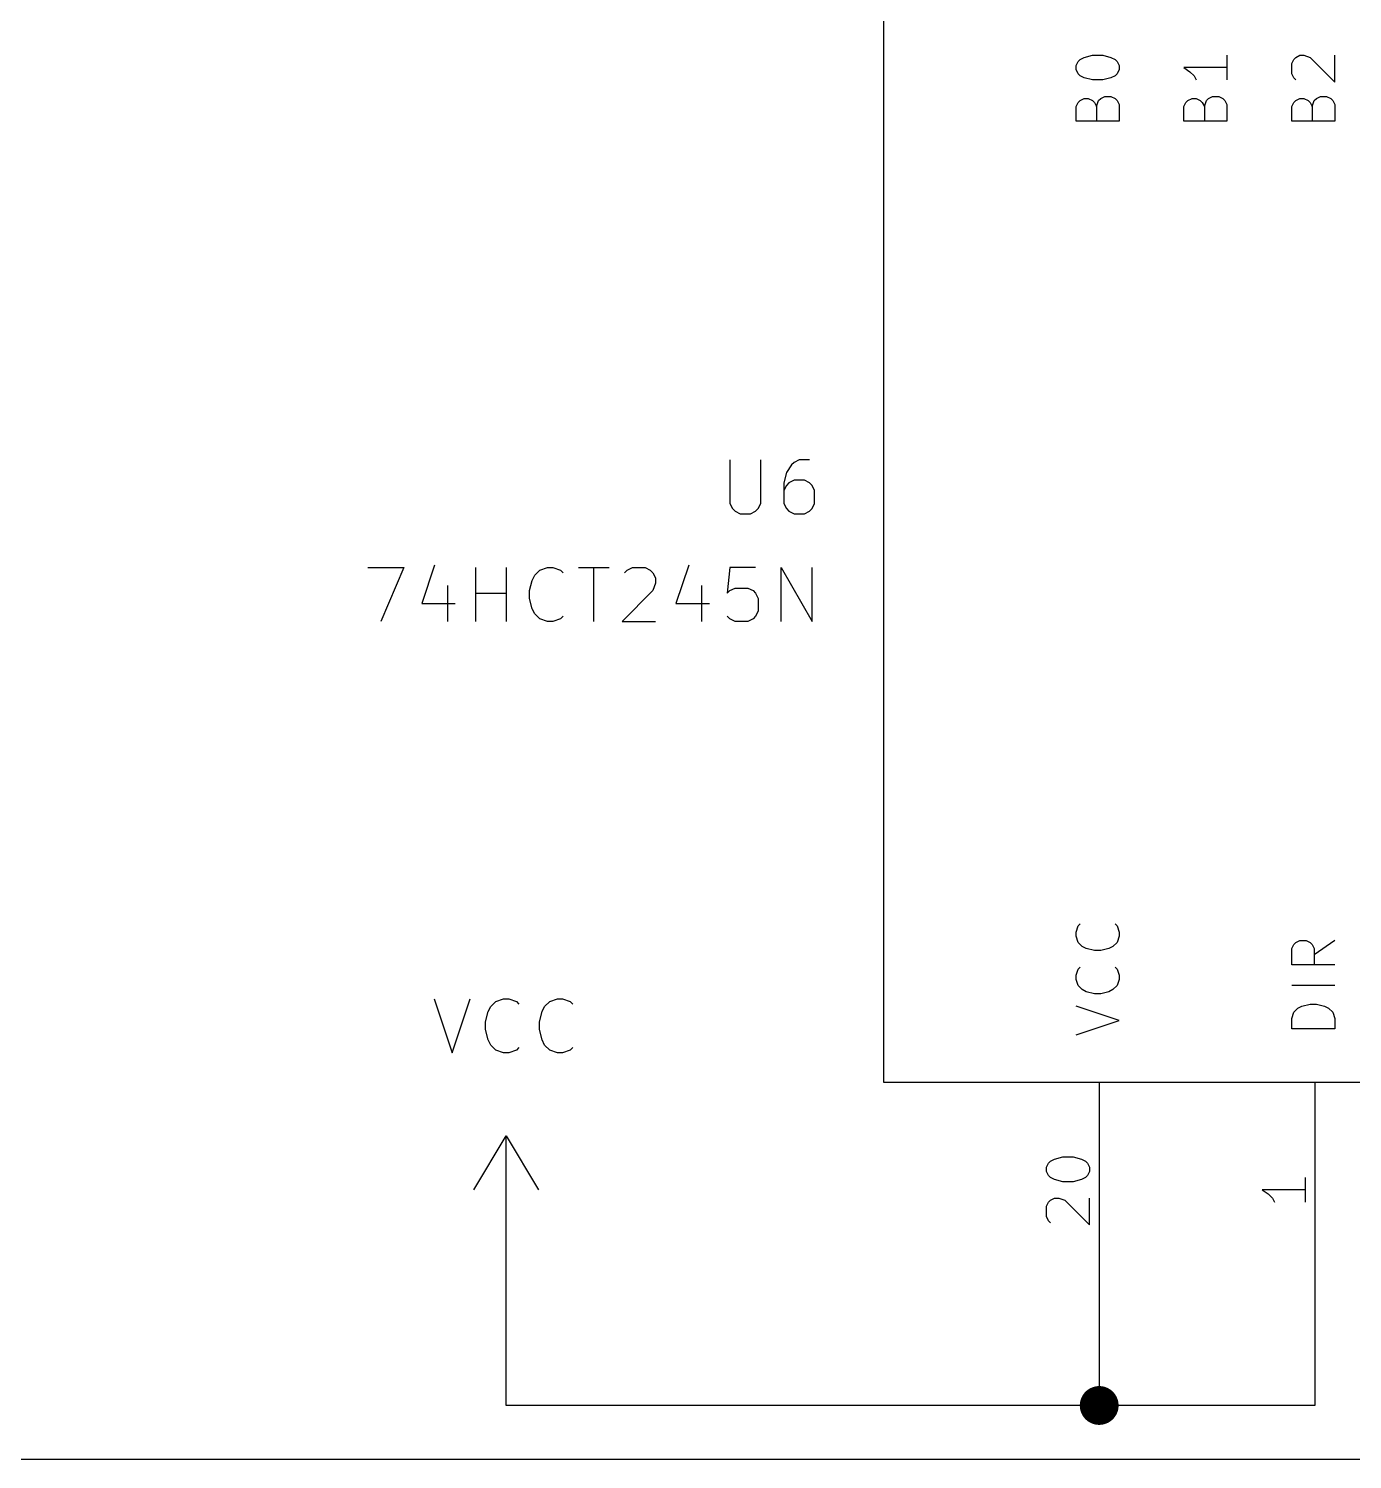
# Model space of a CAD drawing. Extents: x 0.4 to 11.3, y -7.9 to -0.4.
# Drawn here: x 3.457 to 4.685, y -3.25 to -1.923 of the extents above; entities that cross this region are included whole.
import ezdxf

# ---------------------------------------------------------------- set-up
doc = ezdxf.new("R2010")
doc.units = 0
doc.header["$MEASUREMENT"] = 0
for name, color, linetype in [('CYAN2', 4, 'CONTINUOUS'), ('GREEN3', 91, 'CONTINUOUS'), ('LYELLOW', 51, 'CONTINUOUS'), ('RED2', 1, 'CONTINUOUS'), ('RED3', 11, 'CONTINUOUS')]:
    doc.layers.add(name, color=color, linetype=linetype)

msp = doc.modelspace()

# ---------------------------------------------------------------- linework, layer by layer
at = {"layer": 'CYAN2', "linetype": 'CONTINUOUS'}
for p, q in [((4.4323, -1.9514), (4.4361, -1.9495)), ((4.4323, -1.9514), (4.4361, -1.9495)), ((4.4361, -1.9495), (4.4437, -1.9476)), ((4.4361, -1.9495), (4.4437, -1.9476)), ((4.4437, -1.9476), (4.4533, -1.9476)), ((4.4437, -1.9476), (4.4533, -1.9476)), ((4.4533, -1.9476), (4.4609, -1.9495)), ((4.4533, -1.9476), (4.4609, -1.9495)), ((4.4609, -1.9495), (4.4647, -1.9514)), ((4.4609, -1.9495), (4.4647, -1.9514)), ((4.5685, -1.9476), (4.5685, -1.9705)), ((4.5685, -1.9476), (4.5685, -1.9705)), ((4.6304, -1.9514), (4.6323, -1.9495)), ((4.6304, -1.9514), (4.6323, -1.9495)), ((4.6323, -1.9495), (4.6361, -1.9476)), ((4.6323, -1.9495), (4.6361, -1.9476)), ((4.6361, -1.9476), (4.6399, -1.9476)), ((4.6361, -1.9476), (4.6399, -1.9476)), ((4.6399, -1.9476), (4.6456, -1.9495)), ((4.6399, -1.9476), (4.6456, -1.9495)), ((4.6456, -1.9495), (4.6685, -1.9724)), ((4.6456, -1.9495), (4.6685, -1.9724)), ((4.6685, -1.9724), (4.6685, -1.9476)), ((4.6685, -1.9724), (4.6685, -1.9476)), ((4.4285, -1.9571), (4.4304, -1.9533)), ((4.4285, -1.9571), (4.4304, -1.9533)), ((4.4285, -1.9609), (4.4285, -1.9571)), ((4.4285, -1.9609), (4.4285, -1.9571)), ((4.4304, -1.9648), (4.4285, -1.9609)), ((4.4304, -1.9648), (4.4285, -1.9609)), ((4.4304, -1.9533), (4.4323, -1.9514)), ((4.4304, -1.9533), (4.4323, -1.9514)), ((4.4647, -1.9514), (4.4666, -1.9533)), ((4.4647, -1.9514), (4.4666, -1.9533)), ((4.4666, -1.9533), (4.4685, -1.9571)), ((4.4666, -1.9533), (4.4685, -1.9571)), ((4.4685, -1.9609), (4.4666, -1.9648)), ((4.4685, -1.9609), (4.4666, -1.9648)), ((4.4685, -1.9571), (4.4685, -1.9609)), ((4.4685, -1.9571), (4.4685, -1.9609)), ((4.5685, -1.959), (4.5285, -1.959)), ((4.5285, -1.959), (4.5342, -1.9629)), ((4.5685, -1.959), (4.5285, -1.959)), ((4.5285, -1.959), (4.5342, -1.9629)), ((4.5342, -1.9629), (4.538, -1.9667)), ((4.5342, -1.9629), (4.538, -1.9667)), ((4.6285, -1.9552), (4.6304, -1.9514)), ((4.6285, -1.9552), (4.6304, -1.9514)), ((4.6285, -1.9648), (4.6285, -1.9552)), ((4.6285, -1.9648), (4.6285, -1.9552)), ((4.4323, -1.9667), (4.4304, -1.9648)), ((4.4323, -1.9667), (4.4304, -1.9648)), ((4.4361, -1.9686), (4.4323, -1.9667)), ((4.4361, -1.9686), (4.4323, -1.9667)), ((4.4437, -1.9705), (4.4361, -1.9686)), ((4.4437, -1.9705), (4.4361, -1.9686)), ((4.4533, -1.9705), (4.4437, -1.9705)), ((4.4533, -1.9705), (4.4437, -1.9705)), ((4.4609, -1.9686), (4.4533, -1.9705)), ((4.4609, -1.9686), (4.4533, -1.9705)), ((4.4647, -1.9667), (4.4609, -1.9686)), ((4.4647, -1.9667), (4.4609, -1.9686)), ((4.4666, -1.9648), (4.4647, -1.9667)), ((4.4666, -1.9648), (4.4647, -1.9667)), ((4.538, -1.9667), (4.5399, -1.9705)), ((4.538, -1.9667), (4.5399, -1.9705)), ((4.6304, -1.9686), (4.6285, -1.9648)), ((4.6304, -1.9686), (4.6285, -1.9648)), ((4.6323, -1.9705), (4.6304, -1.9686)), ((4.6323, -1.9705), (4.6304, -1.9686)), ((4.4304, -1.9914), (4.4323, -1.9895)), ((4.4304, -1.9914), (4.4323, -1.9895)), ((4.4323, -1.9895), (4.4361, -1.9876)), ((4.4323, -1.9895), (4.4361, -1.9876)), ((4.4361, -1.9876), (4.4399, -1.9876)), ((4.4361, -1.9876), (4.4399, -1.9876)), ((4.4399, -1.9876), (4.4437, -1.9895)), ((4.4399, -1.9876), (4.4437, -1.9895)), ((4.4437, -1.9895), (4.4456, -1.9914)), ((4.4437, -1.9895), (4.4456, -1.9914)), ((4.4476, -1.9952), (4.4495, -1.9895)), ((4.4476, -1.9952), (4.4495, -1.9895)), ((4.4495, -1.9895), (4.4514, -1.9876)), ((4.4495, -1.9895), (4.4514, -1.9876)), ((4.4514, -1.9876), (4.4552, -1.9857)), ((4.4514, -1.9876), (4.4552, -1.9857)), ((4.4552, -1.9857), (4.4609, -1.9857)), ((4.4552, -1.9857), (4.4609, -1.9857)), ((4.4609, -1.9857), (4.4647, -1.9876)), ((4.4609, -1.9857), (4.4647, -1.9876)), ((4.4647, -1.9876), (4.4666, -1.9895)), ((4.4647, -1.9876), (4.4666, -1.9895)), ((4.4666, -1.9895), (4.4685, -1.9933)), ((4.4666, -1.9895), (4.4685, -1.9933)), ((4.5304, -1.9914), (4.5323, -1.9895)), ((4.5304, -1.9914), (4.5323, -1.9895)), ((4.5323, -1.9895), (4.5361, -1.9876)), ((4.5323, -1.9895), (4.5361, -1.9876)), ((4.5361, -1.9876), (4.5399, -1.9876)), ((4.5361, -1.9876), (4.5399, -1.9876)), ((4.5399, -1.9876), (4.5437, -1.9895)), ((4.5399, -1.9876), (4.5437, -1.9895)), ((4.5437, -1.9895), (4.5456, -1.9914)), ((4.5437, -1.9895), (4.5456, -1.9914)), ((4.5476, -1.9952), (4.5495, -1.9895)), ((4.5476, -1.9952), (4.5495, -1.9895)), ((4.5495, -1.9895), (4.5514, -1.9876)), ((4.5495, -1.9895), (4.5514, -1.9876)), ((4.5514, -1.9876), (4.5552, -1.9857)), ((4.5514, -1.9876), (4.5552, -1.9857)), ((4.5552, -1.9857), (4.5609, -1.9857)), ((4.5552, -1.9857), (4.5609, -1.9857)), ((4.5609, -1.9857), (4.5647, -1.9876)), ((4.5609, -1.9857), (4.5647, -1.9876)), ((4.5647, -1.9876), (4.5666, -1.9895)), ((4.5647, -1.9876), (4.5666, -1.9895)), ((4.5666, -1.9895), (4.5685, -1.9933)), ((4.5666, -1.9895), (4.5685, -1.9933)), ((4.6304, -1.9914), (4.6323, -1.9895)), ((4.6304, -1.9914), (4.6323, -1.9895)), ((4.6323, -1.9895), (4.6361, -1.9876)), ((4.6323, -1.9895), (4.6361, -1.9876)), ((4.6361, -1.9876), (4.6399, -1.9876)), ((4.6361, -1.9876), (4.6399, -1.9876)), ((4.6399, -1.9876), (4.6437, -1.9895)), ((4.6399, -1.9876), (4.6437, -1.9895)), ((4.6437, -1.9895), (4.6456, -1.9914)), ((4.6437, -1.9895), (4.6456, -1.9914)), ((4.6476, -1.9952), (4.6495, -1.9895)), ((4.6476, -1.9952), (4.6495, -1.9895)), ((4.6495, -1.9895), (4.6514, -1.9876)), ((4.6495, -1.9895), (4.6514, -1.9876)), ((4.6514, -1.9876), (4.6552, -1.9857)), ((4.6514, -1.9876), (4.6552, -1.9857)), ((4.6552, -1.9857), (4.6609, -1.9857)), ((4.6552, -1.9857), (4.6609, -1.9857)), ((4.6609, -1.9857), (4.6647, -1.9876)), ((4.6609, -1.9857), (4.6647, -1.9876)), ((4.6647, -1.9876), (4.6666, -1.9895)), ((4.6647, -1.9876), (4.6666, -1.9895)), ((4.6666, -1.9895), (4.6685, -1.9933)), ((4.6666, -1.9895), (4.6685, -1.9933)), ((4.4285, -1.9952), (4.4304, -1.9914)), ((4.4285, -1.9952), (4.4304, -1.9914)), ((4.4285, -2.0086), (4.4285, -1.9952)), ((4.4285, -2.0086), (4.4285, -1.9952)), ((4.4456, -1.9914), (4.4476, -1.9952)), ((4.4456, -1.9914), (4.4476, -1.9952)), ((4.4476, -1.9952), (4.4476, -2.0086)), ((4.4476, -1.9952), (4.4476, -2.0086)), ((4.4685, -1.9933), (4.4685, -2.0086)), ((4.4685, -1.9933), (4.4685, -2.0086)), ((4.5285, -1.9952), (4.5304, -1.9914)), ((4.5285, -1.9952), (4.5304, -1.9914)), ((4.5285, -2.0086), (4.5285, -1.9952)), ((4.5285, -2.0086), (4.5285, -1.9952)), ((4.5456, -1.9914), (4.5476, -1.9952)), ((4.5456, -1.9914), (4.5476, -1.9952)), ((4.5476, -1.9952), (4.5476, -2.0086)), ((4.5476, -1.9952), (4.5476, -2.0086)), ((4.5685, -1.9933), (4.5685, -2.0086)), ((4.5685, -1.9933), (4.5685, -2.0086)), ((4.6285, -1.9952), (4.6304, -1.9914)), ((4.6285, -1.9952), (4.6304, -1.9914)), ((4.6285, -2.0086), (4.6285, -1.9952)), ((4.6285, -2.0086), (4.6285, -1.9952)), ((4.6456, -1.9914), (4.6476, -1.9952)), ((4.6456, -1.9914), (4.6476, -1.9952)), ((4.6476, -1.9952), (4.6476, -2.0086)), ((4.6476, -1.9952), (4.6476, -2.0086)), ((4.6685, -1.9933), (4.6685, -2.0086)), ((4.6685, -1.9933), (4.6685, -2.0086)), ((4.4685, -2.0086), (4.4285, -2.0086)), ((4.4685, -2.0086), (4.4285, -2.0086)), ((4.5685, -2.0086), (4.5285, -2.0086)), ((4.5685, -2.0086), (4.5285, -2.0086)), ((4.6685, -2.0086), (4.6285, -2.0086)), ((4.6685, -2.0086), (4.6285, -2.0086)), ((4.1075, -2.3228), (4.1075, -2.3633)), ((4.1075, -2.3228), (4.1075, -2.3633)), ((4.1361, -2.3633), (4.1361, -2.3228)), ((4.1361, -2.3633), (4.1361, -2.3228)), ((4.1599, -2.3347), (4.1575, -2.3442)), ((4.1599, -2.3347), (4.1575, -2.3442)), ((4.1647, -2.3276), (4.1599, -2.3347)), ((4.1647, -2.3276), (4.1599, -2.3347)), ((4.1671, -2.3252), (4.1647, -2.3276)), ((4.1671, -2.3252), (4.1647, -2.3276)), ((4.1718, -2.3228), (4.1671, -2.3252)), ((4.1718, -2.3228), (4.1671, -2.3252)), ((4.1813, -2.3228), (4.1718, -2.3228)), ((4.1813, -2.3228), (4.1718, -2.3228)), ((4.1575, -2.3442), (4.1575, -2.3633)), ((4.1575, -2.3442), (4.1575, -2.3633)), ((4.1599, -2.3466), (4.1575, -2.3514)), ((4.1599, -2.3466), (4.1575, -2.3514)), ((4.1623, -2.3442), (4.1599, -2.3466)), ((4.1623, -2.3442), (4.1599, -2.3466)), ((4.1671, -2.3418), (4.1623, -2.3442)), ((4.1671, -2.3418), (4.1623, -2.3442)), ((4.1766, -2.3418), (4.1671, -2.3418)), ((4.1766, -2.3418), (4.1671, -2.3418)), ((4.1813, -2.3442), (4.1766, -2.3418)), ((4.1813, -2.3442), (4.1766, -2.3418)), ((4.1837, -2.3466), (4.1813, -2.3442)), ((4.1837, -2.3466), (4.1813, -2.3442)), ((4.1861, -2.3514), (4.1837, -2.3466)), ((4.1861, -2.3514), (4.1837, -2.3466)), ((4.1861, -2.3633), (4.1861, -2.3514)), ((4.1861, -2.3633), (4.1861, -2.3514)), ((4.1075, -2.3633), (4.1099, -2.368)), ((4.1075, -2.3633), (4.1099, -2.368)), ((4.1099, -2.368), (4.1123, -2.3704)), ((4.1099, -2.368), (4.1123, -2.3704)), ((4.1123, -2.3704), (4.117, -2.3728)), ((4.1123, -2.3704), (4.117, -2.3728)), ((4.117, -2.3728), (4.1266, -2.3728)), ((4.117, -2.3728), (4.1266, -2.3728)), ((4.1266, -2.3728), (4.1313, -2.3704)), ((4.1266, -2.3728), (4.1313, -2.3704)), ((4.1313, -2.3704), (4.1337, -2.368)), ((4.1313, -2.3704), (4.1337, -2.368)), ((4.1337, -2.368), (4.1361, -2.3633)), ((4.1337, -2.368), (4.1361, -2.3633)), ((4.1575, -2.3633), (4.1599, -2.368)), ((4.1575, -2.3633), (4.1599, -2.368)), ((4.1599, -2.368), (4.1623, -2.3704)), ((4.1599, -2.368), (4.1623, -2.3704)), ((4.1623, -2.3704), (4.1671, -2.3728)), ((4.1623, -2.3704), (4.1671, -2.3728)), ((4.1671, -2.3728), (4.1766, -2.3728)), ((4.1671, -2.3728), (4.1766, -2.3728)), ((4.1766, -2.3728), (4.1813, -2.3704)), ((4.1766, -2.3728), (4.1813, -2.3704)), ((4.1813, -2.3704), (4.1837, -2.368)), ((4.1813, -2.3704), (4.1837, -2.368)), ((4.1837, -2.368), (4.1861, -2.3633)), ((4.1837, -2.368), (4.1861, -2.3633)), ((3.7718, -2.4228), (3.8051, -2.4228)), ((3.7718, -2.4228), (3.8051, -2.4228)), ((3.8051, -2.4228), (3.7837, -2.4728)), ((3.8051, -2.4228), (3.7837, -2.4728)), ((3.8337, -2.4204), (3.8218, -2.4561)), ((3.8337, -2.4204), (3.8218, -2.4561)), ((3.8718, -2.4728), (3.8718, -2.4228)), ((3.8718, -2.4728), (3.8718, -2.4228)), ((3.9004, -2.4728), (3.9004, -2.4228)), ((3.9004, -2.4728), (3.9004, -2.4228)), ((3.9266, -2.4299), (3.9313, -2.4252)), ((3.9266, -2.4299), (3.9313, -2.4252)), ((3.9313, -2.4252), (3.9385, -2.4228)), ((3.9313, -2.4252), (3.9385, -2.4228)), ((3.9385, -2.4228), (3.9432, -2.4228)), ((3.9385, -2.4228), (3.9432, -2.4228)), ((3.9432, -2.4228), (3.9504, -2.4252)), ((3.9432, -2.4228), (3.9504, -2.4252)), ((3.9504, -2.4252), (3.9528, -2.4276)), ((3.9504, -2.4252), (3.9528, -2.4276)), ((3.9671, -2.4228), (3.9956, -2.4228)), ((3.9671, -2.4228), (3.9956, -2.4228)), ((3.9813, -2.4728), (3.9813, -2.4228)), ((3.9813, -2.4728), (3.9813, -2.4228)), ((4.0099, -2.4276), (4.0123, -2.4252)), ((4.0099, -2.4276), (4.0123, -2.4252)), ((4.0123, -2.4252), (4.0171, -2.4228)), ((4.0123, -2.4252), (4.0171, -2.4228)), ((4.0171, -2.4228), (4.029, -2.4228)), ((4.0171, -2.4228), (4.029, -2.4228)), ((4.029, -2.4228), (4.0337, -2.4252)), ((4.029, -2.4228), (4.0337, -2.4252)), ((4.0337, -2.4252), (4.0361, -2.4276)), ((4.0337, -2.4252), (4.0361, -2.4276)), ((4.0361, -2.4276), (4.0385, -2.4323)), ((4.0361, -2.4276), (4.0385, -2.4323)), ((4.0694, -2.4204), (4.0575, -2.4561)), ((4.0694, -2.4204), (4.0575, -2.4561)), ((4.1075, -2.4228), (4.1051, -2.4466)), ((4.1075, -2.4228), (4.1051, -2.4466)), ((4.1313, -2.4228), (4.1075, -2.4228)), ((4.1313, -2.4228), (4.1075, -2.4228)), ((4.1551, -2.4728), (4.1551, -2.4228)), ((4.1551, -2.4228), (4.1837, -2.4728)), ((4.1551, -2.4728), (4.1551, -2.4228)), ((4.1551, -2.4228), (4.1837, -2.4728)), ((4.1837, -2.4728), (4.1837, -2.4228)), ((4.1837, -2.4728), (4.1837, -2.4228)), ((3.8456, -2.4395), (3.8456, -2.4728)), ((3.8456, -2.4395), (3.8456, -2.4728)), ((3.9218, -2.4442), (3.9242, -2.4347)), ((3.9218, -2.4442), (3.9242, -2.4347)), ((3.9242, -2.4347), (3.9266, -2.4299)), ((3.9242, -2.4347), (3.9266, -2.4299)), ((4.0385, -2.4371), (4.0361, -2.4442)), ((4.0385, -2.4371), (4.0361, -2.4442)), ((4.0385, -2.4323), (4.0385, -2.4371)), ((4.0385, -2.4323), (4.0385, -2.4371)), ((4.0813, -2.4395), (4.0813, -2.4728)), ((4.0813, -2.4395), (4.0813, -2.4728)), ((4.1075, -2.4442), (4.1123, -2.4418)), ((4.1075, -2.4442), (4.1123, -2.4418)), ((4.1123, -2.4418), (4.1242, -2.4418)), ((4.1123, -2.4418), (4.1242, -2.4418)), ((4.1242, -2.4418), (4.129, -2.4442)), ((4.1242, -2.4418), (4.129, -2.4442)), ((3.8718, -2.4466), (3.9004, -2.4466)), ((3.8718, -2.4466), (3.9004, -2.4466)), ((3.9218, -2.4514), (3.9218, -2.4442)), ((3.9218, -2.4514), (3.9218, -2.4442)), ((3.9242, -2.4609), (3.9218, -2.4514)), ((3.9242, -2.4609), (3.9218, -2.4514)), ((4.0361, -2.4442), (4.0075, -2.4728)), ((4.0361, -2.4442), (4.0075, -2.4728)), ((4.1051, -2.4466), (4.1075, -2.4442)), ((4.1051, -2.4466), (4.1075, -2.4442)), ((4.129, -2.4442), (4.1313, -2.4466)), ((4.129, -2.4442), (4.1313, -2.4466)), ((4.1313, -2.4466), (4.1337, -2.4514)), ((4.1313, -2.4466), (4.1337, -2.4514)), ((4.1337, -2.4514), (4.1337, -2.4633)), ((4.1337, -2.4514), (4.1337, -2.4633)), ((3.8218, -2.4561), (3.8528, -2.4561)), ((3.8218, -2.4561), (3.8528, -2.4561)), ((3.9266, -2.4657), (3.9242, -2.4609)), ((3.9266, -2.4657), (3.9242, -2.4609)), ((3.9313, -2.4704), (3.9266, -2.4657)), ((3.9313, -2.4704), (3.9266, -2.4657)), ((3.9528, -2.468), (3.9504, -2.4704)), ((3.9528, -2.468), (3.9504, -2.4704)), ((4.0575, -2.4561), (4.0885, -2.4561)), ((4.0575, -2.4561), (4.0885, -2.4561)), ((4.1075, -2.4704), (4.1051, -2.468)), ((4.1075, -2.4704), (4.1051, -2.468)), ((4.1313, -2.468), (4.129, -2.4704)), ((4.1313, -2.468), (4.129, -2.4704)), ((4.1337, -2.4633), (4.1313, -2.468)), ((4.1337, -2.4633), (4.1313, -2.468)), ((3.9385, -2.4728), (3.9313, -2.4704)), ((3.9385, -2.4728), (3.9313, -2.4704)), ((3.9432, -2.4728), (3.9385, -2.4728)), ((3.9432, -2.4728), (3.9385, -2.4728)), ((3.9504, -2.4704), (3.9432, -2.4728)), ((3.9504, -2.4704), (3.9432, -2.4728)), ((4.0075, -2.4728), (4.0385, -2.4728)), ((4.0075, -2.4728), (4.0385, -2.4728)), ((4.1123, -2.4728), (4.1075, -2.4704)), ((4.1123, -2.4728), (4.1075, -2.4704)), ((4.1242, -2.4728), (4.1123, -2.4728)), ((4.1242, -2.4728), (4.1123, -2.4728)), ((4.129, -2.4704), (4.1242, -2.4728)), ((4.129, -2.4704), (4.1242, -2.4728)), ((4.4285, -2.7609), (4.4304, -2.7552)), ((4.4285, -2.7609), (4.4304, -2.7552)), ((4.4304, -2.7552), (4.4323, -2.7533)), ((4.4304, -2.7552), (4.4323, -2.7533)), ((4.4647, -2.7533), (4.4666, -2.7552)), ((4.4647, -2.7533), (4.4666, -2.7552)), ((4.4666, -2.7552), (4.4685, -2.7609)), ((4.4666, -2.7552), (4.4685, -2.7609)), ((4.4285, -2.7648), (4.4285, -2.7609)), ((4.4285, -2.7648), (4.4285, -2.7609)), ((4.4304, -2.7705), (4.4285, -2.7648)), ((4.4304, -2.7705), (4.4285, -2.7648)), ((4.4342, -2.7743), (4.4304, -2.7705)), ((4.4342, -2.7743), (4.4304, -2.7705)), ((4.4666, -2.7705), (4.4628, -2.7743)), ((4.4666, -2.7705), (4.4628, -2.7743)), ((4.4685, -2.7648), (4.4666, -2.7705)), ((4.4685, -2.7648), (4.4666, -2.7705)), ((4.4685, -2.7609), (4.4685, -2.7648)), ((4.4685, -2.7609), (4.4685, -2.7648)), ((4.6285, -2.7762), (4.6304, -2.7724)), ((4.6285, -2.7762), (4.6304, -2.7724)), ((4.6304, -2.7724), (4.6323, -2.7705)), ((4.6304, -2.7724), (4.6323, -2.7705)), ((4.6323, -2.7705), (4.6361, -2.7686)), ((4.6323, -2.7705), (4.6361, -2.7686)), ((4.6361, -2.7686), (4.6418, -2.7686)), ((4.6361, -2.7686), (4.6418, -2.7686)), ((4.6418, -2.7686), (4.6456, -2.7705)), ((4.6418, -2.7686), (4.6456, -2.7705)), ((4.6456, -2.7705), (4.6476, -2.7724)), ((4.6456, -2.7705), (4.6476, -2.7724)), ((4.6476, -2.7724), (4.6495, -2.7762)), ((4.6476, -2.7724), (4.6495, -2.7762)), ((4.6685, -2.7686), (4.6495, -2.7819)), ((4.6685, -2.7686), (4.6495, -2.7819)), ((4.438, -2.7762), (4.4342, -2.7743)), ((4.438, -2.7762), (4.4342, -2.7743)), ((4.4456, -2.7781), (4.438, -2.7762)), ((4.4456, -2.7781), (4.438, -2.7762)), ((4.4514, -2.7781), (4.4456, -2.7781)), ((4.4514, -2.7781), (4.4456, -2.7781)), ((4.459, -2.7762), (4.4514, -2.7781)), ((4.459, -2.7762), (4.4514, -2.7781)), ((4.4628, -2.7743), (4.459, -2.7762)), ((4.4628, -2.7743), (4.459, -2.7762)), ((4.6285, -2.7914), (4.6285, -2.7762)), ((4.6285, -2.7914), (4.6285, -2.7762)), ((4.6495, -2.7762), (4.6495, -2.7914)), ((4.6495, -2.7762), (4.6495, -2.7914)), ((4.4285, -2.8009), (4.4304, -2.7952)), ((4.4285, -2.8009), (4.4304, -2.7952)), ((4.4304, -2.7952), (4.4323, -2.7933)), ((4.4304, -2.7952), (4.4323, -2.7933)), ((4.4647, -2.7933), (4.4666, -2.7952)), ((4.4647, -2.7933), (4.4666, -2.7952)), ((4.4666, -2.7952), (4.4685, -2.8009)), ((4.4666, -2.7952), (4.4685, -2.8009)), ((4.6685, -2.7914), (4.6285, -2.7914)), ((4.6685, -2.7914), (4.6285, -2.7914)), ((4.4285, -2.8048), (4.4285, -2.8009)), ((4.4285, -2.8048), (4.4285, -2.8009)), ((4.4304, -2.8105), (4.4285, -2.8048)), ((4.4304, -2.8105), (4.4285, -2.8048)), ((4.4342, -2.8143), (4.4304, -2.8105)), ((4.4342, -2.8143), (4.4304, -2.8105)), ((4.4666, -2.8105), (4.4628, -2.8143)), ((4.4666, -2.8105), (4.4628, -2.8143)), ((4.4685, -2.8048), (4.4666, -2.8105)), ((4.4685, -2.8048), (4.4666, -2.8105)), ((4.4685, -2.8009), (4.4685, -2.8048)), ((4.4685, -2.8009), (4.4685, -2.8048)), ((4.6685, -2.8105), (4.6285, -2.8105)), ((4.6685, -2.8105), (4.6285, -2.8105)), ((3.8333, -2.8228), (3.85, -2.8728)), ((3.8333, -2.8228), (3.85, -2.8728)), ((3.85, -2.8728), (3.8667, -2.8228)), ((3.85, -2.8728), (3.8667, -2.8228)), ((3.8857, -2.8299), (3.8905, -2.8252)), ((3.8857, -2.8299), (3.8905, -2.8252)), ((3.8905, -2.8252), (3.8976, -2.8228)), ((3.8905, -2.8252), (3.8976, -2.8228)), ((3.8976, -2.8228), (3.9024, -2.8228)), ((3.8976, -2.8228), (3.9024, -2.8228)), ((3.9024, -2.8228), (3.9095, -2.8252)), ((3.9024, -2.8228), (3.9095, -2.8252)), ((3.9095, -2.8252), (3.9119, -2.8276)), ((3.9095, -2.8252), (3.9119, -2.8276)), ((3.9357, -2.8299), (3.9405, -2.8252)), ((3.9357, -2.8299), (3.9405, -2.8252)), ((3.9405, -2.8252), (3.9476, -2.8228)), ((3.9405, -2.8252), (3.9476, -2.8228)), ((3.9476, -2.8228), (3.9524, -2.8228)), ((3.9476, -2.8228), (3.9524, -2.8228)), ((3.9524, -2.8228), (3.9595, -2.8252)), ((3.9524, -2.8228), (3.9595, -2.8252)), ((3.9595, -2.8252), (3.9619, -2.8276)), ((3.9595, -2.8252), (3.9619, -2.8276)), ((4.438, -2.8162), (4.4342, -2.8143)), ((4.438, -2.8162), (4.4342, -2.8143)), ((4.4456, -2.8181), (4.438, -2.8162)), ((4.4456, -2.8181), (4.438, -2.8162)), ((4.4514, -2.8181), (4.4456, -2.8181)), ((4.4514, -2.8181), (4.4456, -2.8181)), ((4.459, -2.8162), (4.4514, -2.8181)), ((4.459, -2.8162), (4.4514, -2.8181)), ((4.4628, -2.8143), (4.459, -2.8162)), ((4.4628, -2.8143), (4.459, -2.8162)), ((3.881, -2.8442), (3.8833, -2.8347)), ((3.881, -2.8442), (3.8833, -2.8347)), ((3.8833, -2.8347), (3.8857, -2.8299)), ((3.8833, -2.8347), (3.8857, -2.8299)), ((3.931, -2.8442), (3.9333, -2.8347)), ((3.931, -2.8442), (3.9333, -2.8347)), ((3.9333, -2.8347), (3.9357, -2.8299)), ((3.9333, -2.8347), (3.9357, -2.8299)), ((4.4685, -2.8429), (4.4285, -2.8295)), ((4.4685, -2.8429), (4.4285, -2.8295)), ((4.6285, -2.8409), (4.6304, -2.8352)), ((4.6285, -2.8409), (4.6304, -2.8352)), ((4.6304, -2.8352), (4.6342, -2.8314)), ((4.6304, -2.8352), (4.6342, -2.8314)), ((4.6342, -2.8314), (4.638, -2.8295)), ((4.6342, -2.8314), (4.638, -2.8295)), ((4.638, -2.8295), (4.6456, -2.8276)), ((4.638, -2.8295), (4.6456, -2.8276)), ((4.6456, -2.8276), (4.6514, -2.8276)), ((4.6456, -2.8276), (4.6514, -2.8276)), ((4.6514, -2.8276), (4.659, -2.8295)), ((4.6514, -2.8276), (4.659, -2.8295)), ((4.659, -2.8295), (4.6628, -2.8314)), ((4.659, -2.8295), (4.6628, -2.8314)), ((4.6628, -2.8314), (4.6666, -2.8352)), ((4.6628, -2.8314), (4.6666, -2.8352)), ((4.6666, -2.8352), (4.6685, -2.8409)), ((4.6666, -2.8352), (4.6685, -2.8409)), ((3.881, -2.8514), (3.881, -2.8442)), ((3.881, -2.8514), (3.881, -2.8442)), ((3.8833, -2.8609), (3.881, -2.8514)), ((3.8833, -2.8609), (3.881, -2.8514)), ((3.931, -2.8514), (3.931, -2.8442)), ((3.931, -2.8514), (3.931, -2.8442)), ((3.9333, -2.8609), (3.931, -2.8514)), ((3.9333, -2.8609), (3.931, -2.8514)), ((4.4285, -2.8562), (4.4685, -2.8429)), ((4.4285, -2.8562), (4.4685, -2.8429)), ((4.6285, -2.8505), (4.6285, -2.8409)), ((4.6285, -2.8505), (4.6285, -2.8409)), ((4.6685, -2.8505), (4.6285, -2.8505)), ((4.6685, -2.8505), (4.6285, -2.8505)), ((4.6685, -2.8409), (4.6685, -2.8505)), ((4.6685, -2.8409), (4.6685, -2.8505)), ((3.8857, -2.8657), (3.8833, -2.8609)), ((3.8857, -2.8657), (3.8833, -2.8609)), ((3.8905, -2.8704), (3.8857, -2.8657)), ((3.8905, -2.8704), (3.8857, -2.8657)), ((3.9357, -2.8657), (3.9333, -2.8609)), ((3.9357, -2.8657), (3.9333, -2.8609)), ((3.9405, -2.8704), (3.9357, -2.8657)), ((3.9405, -2.8704), (3.9357, -2.8657)), ((3.8976, -2.8728), (3.8905, -2.8704)), ((3.8976, -2.8728), (3.8905, -2.8704)), ((3.9024, -2.8728), (3.8976, -2.8728)), ((3.9024, -2.8728), (3.8976, -2.8728)), ((3.9095, -2.8704), (3.9024, -2.8728)), ((3.9095, -2.8704), (3.9024, -2.8728)), ((3.9119, -2.868), (3.9095, -2.8704)), ((3.9119, -2.868), (3.9095, -2.8704)), ((3.9476, -2.8728), (3.9405, -2.8704)), ((3.9476, -2.8728), (3.9405, -2.8704)), ((3.9524, -2.8728), (3.9476, -2.8728)), ((3.9524, -2.8728), (3.9476, -2.8728)), ((3.9595, -2.8704), (3.9524, -2.8728)), ((3.9595, -2.8704), (3.9524, -2.8728)), ((3.9619, -2.868), (3.9595, -2.8704)), ((3.9619, -2.868), (3.9595, -2.8704))]:
    msp.add_line(p, q, dxfattribs=at)
at = {"layer": 'GREEN3', "linetype": 'CONTINUOUS'}
for p, q in [((3.9, -3.2), (3.9, -3.05)), ((4.45, -3.1), (4.45, -3.2)), ((4.65, -3.1), (4.65, -3.2)), ((4.45, -3.2), (3.9, -3.2)), ((4.65, -3.2), (4.45, -3.2)), ((6.65, -3.25), (0.65, -3.25))]:
    msp.add_line(p, q, dxfattribs=at)
at = {"layer": 'GREEN3', "const_width": 0.018}
msp.add_lwpolyline([(4.441, -3.2, 1), (4.459, -3.2, 1)], format="xyb", close=True, dxfattribs=at)
at = {"layer": 'LYELLOW', "linetype": 'CONTINUOUS'}
for p, q in [((4.25, -1.9), (4.25, -2.9)), ((4.25, -2.9), (6.05, -2.9))]:
    msp.add_line(p, q, dxfattribs=at)
at = {"layer": 'RED2', "linetype": 'CONTINUOUS'}
for p, q in [((4.25, -1.9), (4.25, -2.9)), ((4.25, -2.9), (6.05, -2.9)), ((4.45, -2.9), (4.45, -3.1)), ((4.45, -2.9), (4.45, -3.1)), ((4.65, -2.9), (4.65, -3.1)), ((4.65, -2.9), (4.65, -3.1)), ((3.87, -3), (3.9, -2.95)), ((3.9, -2.95), (3.93, -3)), ((3.9, -3.05), (3.9, -2.95))]:
    msp.add_line(p, q, dxfattribs=at)
at = {"layer": 'RED3', "linetype": 'CONTINUOUS'}
for p, q in [((4.4049, -2.9733), (4.4087, -2.9714)), ((4.4049, -2.9733), (4.4087, -2.9714)), ((4.4087, -2.9714), (4.4163, -2.9695)), ((4.4087, -2.9714), (4.4163, -2.9695)), ((4.4163, -2.9695), (4.4259, -2.9695)), ((4.4163, -2.9695), (4.4259, -2.9695)), ((4.4259, -2.9695), (4.4335, -2.9714)), ((4.4259, -2.9695), (4.4335, -2.9714)), ((4.4335, -2.9714), (4.4373, -2.9733)), ((4.4335, -2.9714), (4.4373, -2.9733)), ((4.4011, -2.979), (4.403, -2.9752)), ((4.4011, -2.979), (4.403, -2.9752)), ((4.4011, -2.9829), (4.4011, -2.979)), ((4.4011, -2.9829), (4.4011, -2.979)), ((4.403, -2.9867), (4.4011, -2.9829)), ((4.403, -2.9867), (4.4011, -2.9829)), ((4.403, -2.9752), (4.4049, -2.9733)), ((4.403, -2.9752), (4.4049, -2.9733)), ((4.4373, -2.9733), (4.4392, -2.9752)), ((4.4373, -2.9733), (4.4392, -2.9752)), ((4.4392, -2.9752), (4.4411, -2.979)), ((4.4392, -2.9752), (4.4411, -2.979)), ((4.4411, -2.9829), (4.4392, -2.9867)), ((4.4411, -2.9829), (4.4392, -2.9867)), ((4.4411, -2.979), (4.4411, -2.9829)), ((4.4411, -2.979), (4.4411, -2.9829)), ((4.4049, -2.9886), (4.403, -2.9867)), ((4.4049, -2.9886), (4.403, -2.9867)), ((4.4087, -2.9905), (4.4049, -2.9886)), ((4.4087, -2.9905), (4.4049, -2.9886)), ((4.4163, -2.9924), (4.4087, -2.9905)), ((4.4163, -2.9924), (4.4087, -2.9905)), ((4.4259, -2.9924), (4.4163, -2.9924)), ((4.4259, -2.9924), (4.4163, -2.9924)), ((4.4335, -2.9905), (4.4259, -2.9924)), ((4.4335, -2.9905), (4.4259, -2.9924)), ((4.4373, -2.9886), (4.4335, -2.9905)), ((4.4373, -2.9886), (4.4335, -2.9905)), ((4.4392, -2.9867), (4.4373, -2.9886)), ((4.4392, -2.9867), (4.4373, -2.9886)), ((4.6411, -2.9886), (4.6411, -3.0114)), ((4.6411, -2.9886), (4.6411, -3.0114)), ((4.4011, -3.0152), (4.403, -3.0114)), ((4.4011, -3.0152), (4.403, -3.0114)), ((4.403, -3.0114), (4.4049, -3.0095)), ((4.403, -3.0114), (4.4049, -3.0095)), ((4.4049, -3.0095), (4.4087, -3.0076)), ((4.4049, -3.0095), (4.4087, -3.0076)), ((4.4087, -3.0076), (4.4125, -3.0076)), ((4.4087, -3.0076), (4.4125, -3.0076)), ((4.4125, -3.0076), (4.4182, -3.0095)), ((4.4125, -3.0076), (4.4182, -3.0095)), ((4.4182, -3.0095), (4.4411, -3.0324)), ((4.4182, -3.0095), (4.4411, -3.0324)), ((4.4411, -3.0324), (4.4411, -3.0076)), ((4.4411, -3.0324), (4.4411, -3.0076)), ((4.6411, -3), (4.6011, -3)), ((4.6011, -3), (4.6068, -3.0038)), ((4.6411, -3), (4.6011, -3)), ((4.6011, -3), (4.6068, -3.0038)), ((4.6068, -3.0038), (4.6106, -3.0076)), ((4.6068, -3.0038), (4.6106, -3.0076)), ((4.6106, -3.0076), (4.6125, -3.0114)), ((4.6106, -3.0076), (4.6125, -3.0114)), ((4.4011, -3.0248), (4.4011, -3.0152)), ((4.4011, -3.0248), (4.4011, -3.0152)), ((4.403, -3.0286), (4.4011, -3.0248)), ((4.403, -3.0286), (4.4011, -3.0248)), ((4.4049, -3.0305), (4.403, -3.0286)), ((4.4049, -3.0305), (4.403, -3.0286))]:
    msp.add_line(p, q, dxfattribs=at)

doc.saveas('drawing.dxf')
